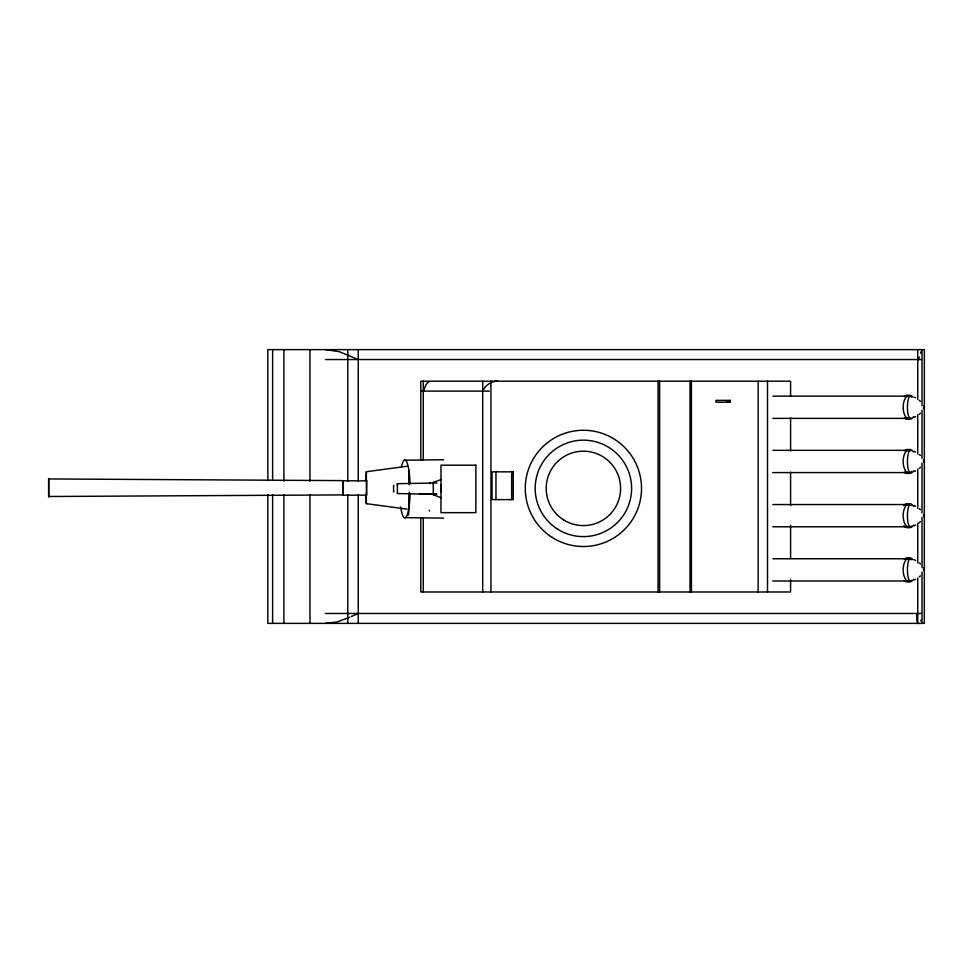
<?xml version="1.0" encoding="UTF-8"?>
<svg xmlns="http://www.w3.org/2000/svg" width="973" height="973" viewBox="0 0 973 973"><rect width="100%" height="100%" fill="white"/><g stroke="black" fill="none" stroke-linecap="round" stroke-linejoin="round"><path stroke-width="1.46" d="M342.776 487.753L342.8 480.613L48.674 478.947L48.674 496.68L48.674 478.911M441.256 484.797L441.256 492.411M342.776 488.264L342.8 494.904L48.674 496.498M393.627 491.012C393.554 495.318 393.53 482.499 393.627 485.965M436.974 482.949L397.398 483.703L397.398 493.554L436.962 494.308L419.387 493.968M441.316 479.446L433.301 482.389L433.253 488.604L433.301 494.807L441.316 497.762M433.326 493.834L433.301 494.807M397.422 492.764L397.41 493.493M365.872 481.063L366.359 471.71L407.079 466.274M923.669 462.041L923.511 460.047M923.669 570.458L923.304 567.782M923.584 516.821L923.584 514.51M923.511 408.672L923.584 406.094M407.079 509.134L366.322 503.661L366.395 471.759M482.717 391.11C485.284 385.344 491.195 381.051 497.604 381.197M366.359 503.698L365.872 494.345M920.422 413.221L919.266 414.206M920.422 467.429L919.266 468.414M920.422 521.637L918.33 523.316M920.422 575.846L919.266 576.831M914.365 417.332L915.654 416.614M914.365 471.54L915.654 470.823M914.365 525.748L915.654 525.031M914.365 579.957L915.654 579.239M351.326 616.529L358.246 613.464M349.794 617.223L336.986 621.954L325.456 623.377M404.841 460.217L443.627 459.73M325.456 359.536L921.528 359.536M420.859 391.11L489.383 391.11M772.878 396.133L910.254 396.133M772.757 418.378L910.132 418.378M772.878 450.341L910.254 450.341M772.757 472.586L910.132 472.586M772.878 504.549L910.254 504.549M772.757 526.794L910.132 526.794M772.878 558.757L910.254 558.757M772.757 581.003L910.132 581.003M325.456 613.464L921.528 613.464M325.456 349.623L339.285 351.691L358.246 359.536M404.841 517.636L443.627 518.123M914.365 397.166L915.654 397.884M914.365 451.375L915.654 452.092M914.365 505.583L915.654 506.301M914.365 559.791L915.654 560.509M730.261 400.803L729.774 402.068A2.919 2.919 0 0 1 728.181 402.092L727.269 401.363M919.266 400.292L920.422 401.277M919.266 454.5L920.422 455.486M919.266 508.709L920.422 509.694M919.266 562.917L920.422 563.902M433.301 482.401L433.338 484.201M397.398 483.715L397.422 485.138M342.8 480.613L342.812 481.234M922.015 349.623L922.015 405.583M922.015 410.12L922.015 458.526M922.015 463.063L922.015 512.966M922.015 517.502L922.015 567.417M922.015 571.954L922.015 623.377M917.734 349.623L917.734 399.538M917.734 414.656L917.734 453.977M917.734 469.108L917.734 508.429M917.734 523.559L917.734 562.88M917.734 577.998L917.734 623.377M790.587 396.352L790.587 381.197L420.798 381.197L420.798 460.047M790.587 417.587L790.587 450.949M790.587 472.185L790.587 505.546M790.587 525.262L790.587 558.624M790.587 579.847L790.587 591.985L420.798 591.985L420.798 517.672M767.502 381.197L767.502 591.985M758.162 381.197L758.162 591.985M691.426 381.197L691.426 591.985M690.039 381.197L690.039 591.985M659.609 381.197L659.609 591.985M658.052 381.197L658.052 591.985M511.676 471.844L511.676 499.623M495.962 471.844L495.962 499.623M490.939 381.197L490.939 591.985M482.717 381.197L482.717 591.985M423.267 381.197L423.267 460.047M423.267 517.672L423.267 591.985M358.246 349.623L358.246 481.209M358.246 494.819L358.246 623.377M347.775 349.623L347.775 481.209M347.775 494.819L347.775 623.377M309.961 349.623L309.961 481.209M309.961 494.819L309.961 623.377M283.885 349.623L283.885 481.209M283.885 494.819L283.885 623.377M272.61 349.623L272.61 479.689M272.61 494.819L272.61 623.377M267.83 479.774L267.83 349.623L924.35 349.623L924.326 623.377L267.83 623.377L267.83 494.722M423.948 391.146A10.654 6.665 -81.4 0 1 429.154 381.598M920.945 620.202A10.484 2.724 -83.8 0 1 920.713 620.823M918.463 623.571A10.484 2.724 -83.8 0 1 916.858 613.598M918.548 359.669A10.484 1.082 -74.9 0 1 919.315 356.994M920.58 353.15A10.484 1.082 -74.9 0 1 921.139 351.691M904.343 396.57A12.017 6.458 -90 0 1 908.478 395.439M909.074 418.804A12.017 6.458 -90 0 1 904.343 417.94M904.343 450.779A12.017 6.458 -90 0 1 909.074 449.903M909.074 473.012A12.017 6.458 -90 0 1 904.343 472.148M903.783 505.595A12.017 6.458 -90 0 1 909.67 504.488M909.67 526.843A12.017 6.458 -90 0 1 903.783 525.736M904.343 559.195A12.017 6.458 -90 0 1 909.074 558.32M909.074 581.428A12.017 6.458 -90 0 1 904.343 580.565M913.659 416.602A12.017 6.458 -90 0 1 905.036 415.739A12.017 6.458 -90 0 1 904.586 399.684A12.017 6.458 -90 0 1 913.124 397.179M913.659 470.81A12.017 6.458 -90 0 1 904.878 469.655A12.017 6.458 -90 0 1 904.878 453.272A12.017 6.458 -90 0 1 913.659 452.117M913.659 525.019A12.017 6.458 -90 0 1 904.878 523.863A12.017 6.458 -90 0 1 904.878 507.48A12.017 6.458 -90 0 1 913.659 506.325M913.659 579.227A12.017 6.458 -90 0 1 905.036 578.363A12.017 6.458 -90 0 1 904.586 562.309A12.017 6.458 -90 0 1 913.124 559.803M908.381 418.208A10.192 2.651 -90 0 1 906.994 417.782M907.14 396.546A10.192 2.651 -90 0 1 908.247 396.206M908.381 472.416A10.192 2.651 -90 0 1 907.262 472.306M906.897 451.095A10.192 2.651 -90 0 1 908.247 450.414M907.262 526.515A10.192 2.651 -90 0 1 906.727 525.773M906.897 505.303A10.192 2.651 -90 0 1 907.408 504.719M908.381 580.832A10.192 2.651 -90 0 1 906.994 580.407M907.408 558.928A10.192 2.651 -90 0 1 908.527 559.025M911.36 397.142A10.192 2.651 -90 0 0 908.539 398.371L907.833 401.545A11.506 2.992 -90 0 0 908.162 414.741L909.025 417.332A10.192 2.651 -90 0 0 910.947 417.952M911.093 450.925A10.192 2.651 -90 0 0 908.539 452.579L907.833 455.753A11.506 2.992 -90 0 0 908.162 468.95L909.025 471.54A10.192 2.651 -90 0 0 911.433 471.406M911.36 505.559A10.192 2.651 -90 0 0 908.539 506.787L907.833 509.961A11.506 2.992 -90 0 0 908.162 523.158L909.025 525.748A10.192 2.651 -90 0 0 911.19 526.04M911.36 559.767A10.192 2.651 -90 0 0 908.539 560.995L907.833 564.17A11.506 2.992 -90 0 0 908.162 577.366L909.025 579.957A10.192 2.651 -90 0 0 911.19 580.249M408.624 473.377A21.649 1.058 -90 0 1 409.207 484.676M409.305 493.664A21.649 1.058 -90 0 1 408.405 515.094M429.677 482.45A20.737 1.009 -90 0 1 429.713 483.727M429.434 510.266A20.737 1.009 -90 0 1 429.373 511.105M401.46 466.59A28.947 5.327 -90 0 1 410.083 483.739M410.083 494.114A28.947 5.327 -90 0 1 406.142 516.991A28.947 5.327 -90 0 1 400.681 506.994M409.013 470.36A21.661 0.73 -90 0 1 409.292 483.094M409.292 492.314A21.661 0.73 -90 0 1 409.013 505.048M730.261 400.365L715.982 400.365L715.982 402.214L730.261 402.214L730.261 400.365M475.858 465.191L440.976 465.191L440.976 512.649L475.858 512.649L475.858 465.191M513.221 471.844L492.034 471.844L492.034 499.623L513.221 499.623L513.221 471.844M366.736 480.832L342.776 480.832L342.776 495.16L366.736 495.16L366.736 480.832M563.781 519.996A37.193 37.193 0 0 0 620.567 489.577A37.193 37.193 0 0 0 565.836 455.595A37.193 37.193 0 0 0 563.781 519.996M552.202 537.437A58.125 58.125 0 0 0 641.475 490.879A58.125 58.125 0 0 0 556.507 436.853A58.125 58.125 0 0 0 552.202 537.437M557.529 529.081A48.212 48.212 0 0 0 631.562 490.453A48.212 48.212 0 0 0 561.093 445.634A48.212 48.212 0 0 0 557.529 529.081"/></g></svg>
